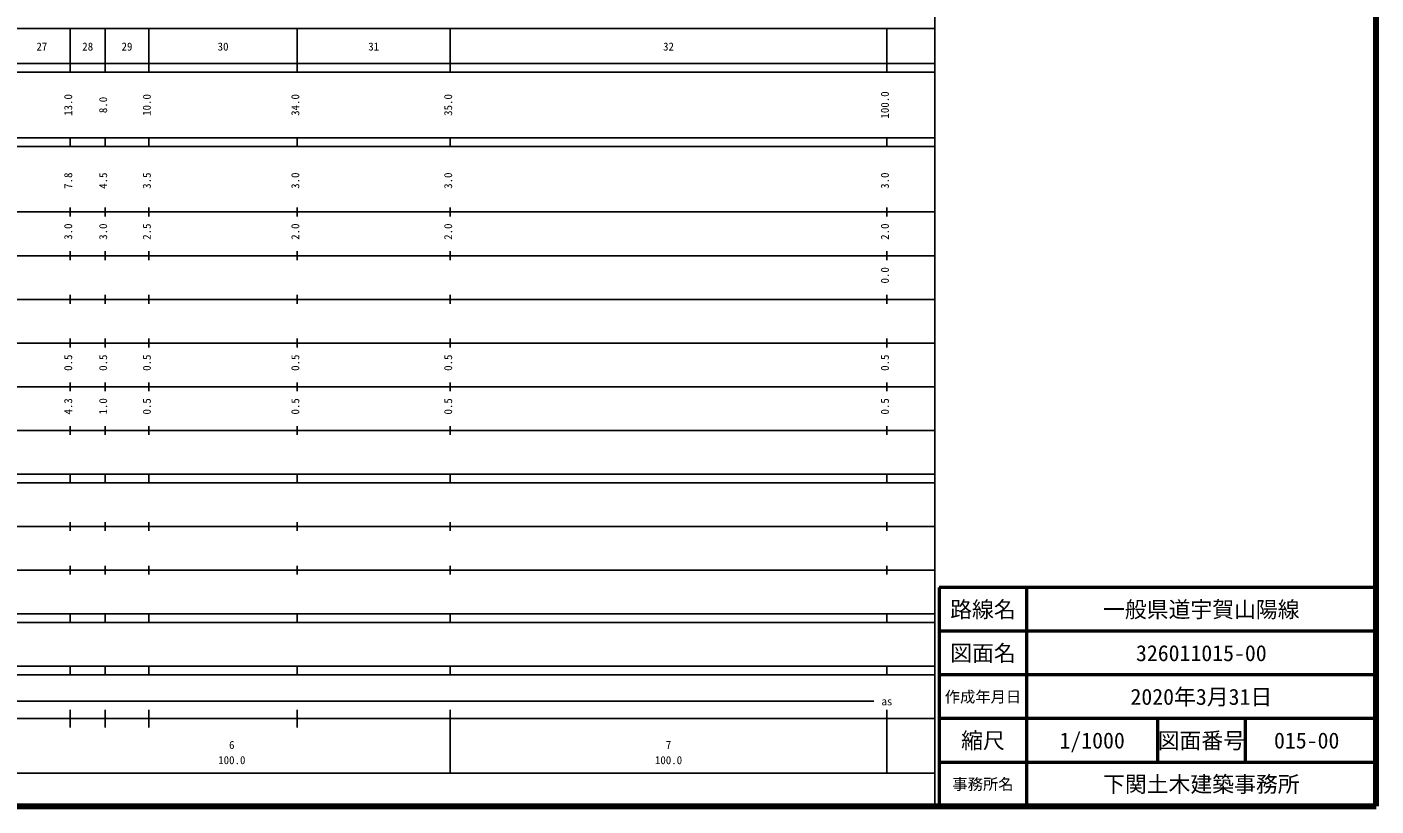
# Model space of a CAD drawing. Units: millimetres on the paper, enlarged 1000 times. Extents: x 40000 to 680000, y 20000 to 380000.
# Drawn here: x 371100 to 680000, y 20000 to 198357 of the extents above; entities that cross this region are included whole.
import ezdxf
from ezdxf.enums import TextEntityAlignment as Align

# ---------------------------------------------------------------- set-up
doc = ezdxf.new("R2010")
doc.units = ezdxf.units.MM
doc.header["$LTSCALE"] = 1000
for name, color, linetype, lineweight in [('M-TTL', 2, 'Continuous', 140), ('M-TTL-BAND', 7, 'Continuous', 25), ('M-TTL-FRAM', 2, 'Continuous', 50), ('M-TTL-LINE', 7, 'Continuous', 50)]:
    doc.layers.add(name, color=color, linetype=linetype, lineweight=lineweight)
doc.layers.add('M-TTL-TXT', color=7, linetype='Continuous')
doc.styles.add('ＭＳ ゴシック', font='')
doc.styles.get('ＭＳ ゴシック').set_extended_font_data('MS Gothic')

msp = doc.modelspace()

# ---------------------------------------------------------------- linework, layer by layer
at = {"layer": 'M-TTL'}
for p, q in [((680000, 20000), (680000, 380000)), ((40000, 20000), (680000, 20000))]:
    msp.add_line(p, q, dxfattribs=at)
at = {"layer": 'M-TTL-BAND'}
for p, q in [((579000, 20000), (579000, 370000)), ((68000, 198000), (579000, 198000)), ((381000, 188000), (381000, 198000)), ((389000, 188000), (389000, 198000)), ((399000, 188000), (399000, 198000)), ((433000, 188000), (433000, 198000)), ((468000, 188000), (468000, 198000)), ((568000, 188000), (568000, 198000)), ((40000, 190000), (579000, 190000)), ((40000, 188000), (579000, 188000)), ((40000, 173000), (579000, 173000)), ((381000, 171000), (381000, 173000)), ((389000, 171000), (389000, 173000)), ((399000, 171000), (399000, 173000)), ((433000, 171000), (433000, 173000)), ((468000, 171000), (468000, 173000)), ((568000, 171000), (568000, 173000)), ((40000, 171000), (579000, 171000)), ((40000, 156000), (579000, 156000)), ((381000, 155000), (381000, 157000)), ((389000, 155000), (389000, 157000)), ((399000, 155000), (399000, 157000)), ((433000, 155000), (433000, 157000)), ((468000, 155000), (468000, 157000)), ((568000, 155000), (568000, 157000)), ((46000, 146000), (579000, 146000)), ((381000, 145000), (381000, 147000)), ((389000, 145000), (389000, 147000)), ((399000, 145000), (399000, 147000)), ((433000, 145000), (433000, 147000)), ((468000, 145000), (468000, 147000)), ((568000, 145000), (568000, 147000)), ((52000, 136000), (579000, 136000)), ((381000, 135000), (381000, 137000)), ((389000, 135000), (389000, 137000)), ((399000, 135000), (399000, 137000)), ((433000, 135000), (433000, 137000)), ((468000, 135000), (468000, 137000)), ((568000, 135000), (568000, 137000)), ((381000, 125000), (381000, 127000)), ((389000, 125000), (389000, 127000)), ((399000, 125000), (399000, 127000)), ((433000, 125000), (433000, 127000)), ((468000, 125000), (468000, 127000)), ((568000, 125000), (568000, 127000)), ((46000, 126000), (579000, 126000)), ((52000, 116000), (579000, 116000)), ((381000, 115000), (381000, 117000)), ((389000, 115000), (389000, 117000)), ((399000, 115000), (399000, 117000)), ((433000, 115000), (433000, 117000)), ((468000, 115000), (468000, 117000)), ((568000, 115000), (568000, 117000)), ((46000, 106000), (579000, 106000)), ((381000, 105000), (381000, 107000)), ((389000, 105000), (389000, 107000)), ((399000, 105000), (399000, 107000)), ((433000, 105000), (433000, 107000)), ((468000, 105000), (468000, 107000)), ((568000, 105000), (568000, 107000)), ((40000, 96000), (579000, 96000)), ((381000, 94000), (381000, 96000)), ((389000, 94000), (389000, 96000)), ((399000, 94000), (399000, 96000)), ((433000, 94000), (433000, 96000)), ((468000, 94000), (468000, 96000)), ((568000, 94000), (568000, 96000)), ((40000, 94000), (579000, 94000)), ((49000, 84000), (579000, 84000)), ((381000, 83000), (381000, 85000)), ((389000, 83000), (389000, 85000)), ((399000, 83000), (399000, 85000)), ((433000, 83000), (433000, 85000)), ((468000, 83000), (468000, 85000)), ((568000, 83000), (568000, 85000)), ((381000, 73000), (381000, 75000)), ((389000, 73000), (389000, 75000)), ((399000, 73000), (399000, 75000)), ((433000, 73000), (433000, 75000)), ((468000, 73000), (468000, 75000)), ((568000, 73000), (568000, 75000)), ((40000, 74000), (579000, 74000)), ((40000, 64000), (579000, 64000)), ((40000, 62000), (579000, 62000)), ((381000, 62000), (381000, 64000)), ((389000, 62000), (389000, 64000)), ((399000, 62000), (399000, 64000)), ((433000, 62000), (433000, 64000)), ((468000, 62000), (468000, 64000)), ((568000, 62000), (568000, 64000)), ((40000, 52000), (579000, 52000)), ((40000, 50000), (579000, 50000)), ((381000, 50000), (381000, 52000)), ((389000, 50000), (389000, 52000)), ((399000, 50000), (399000, 52000)), ((433000, 50000), (433000, 52000)), ((468000, 50000), (468000, 52000)), ((568000, 50000), (568000, 52000)), ((354500, 44000), (565000, 44000)), ((381000, 38000), (381000, 42000)), ((389000, 38000), (389000, 42000)), ((399000, 38000), (399000, 42000)), ((433000, 38000), (433000, 42000)), ((468000, 27500), (468000, 42000)), ((568000, 27500), (568000, 42000)), ((40000, 40000), (579000, 40000)), ((68000, 27500), (579000, 27500))]:
    msp.add_line(p, q, dxfattribs=at)
at = {"layer": 'M-TTL-FRAM'}
for p, q in [((680000, 70000), (580000, 70000)), ((580000, 70000), (580000, 20000))]:
    msp.add_line(p, q, dxfattribs=at)
at = {"layer": 'M-TTL-LINE'}
for p, q in [((600000, 70000), (600000, 20000)), ((680000, 60000), (580000, 60000)), ((680000, 50000), (580000, 50000)), ((680000, 40000), (580000, 40000)), ((630000, 40000), (630000, 30000)), ((650000, 40000), (650000, 30000)), ((680000, 30000), (580000, 30000))]:
    msp.add_line(p, q, dxfattribs=at)

# ---------------------------------------------------------------- texts
at = {"layer": 'M-TTL-BAND', "style": 'ＭＳ ゴシック'}
for s, p in [('27', (374500, 192405)), ('28', (385000, 192405)), ('29', (394000, 192405)), ('30', (416000, 192405)), ('31', (450500, 192405)), ('32', (518000, 192405)), ('as', (568000, 42500)), ('6', (418000, 32523)), ('7', (518000, 32523)), ('100.0', (418000, 29033)), ('100.0', (518000, 29033))]:
    msp.add_text(s, height=1833, dxfattribs=at).set_placement(p, align=Align.BOTTOM_CENTER)
for s, p in [('13.0', (382000, 180500)), ('10.0', (400000, 180500)), ('34.0', (434000, 180500)), ('35.0', (469000, 180500)), ('100.0', (569000, 180500)), ('8.0', (390000, 180500)), ('7.8', (382000, 163174)), ('4.5', (390000, 163174)), ('3.5', (400000, 163174)), ('3.0', (434000, 163174)), ('3.0', (469000, 163174)), ('3.0', (569000, 163174)), ('3.0', (382000, 151500)), ('3.0', (390000, 151500)), ('2.5', (400000, 151500)), ('2.0', (434000, 151500)), ('2.0', (469000, 151500)), ('2.0', (569000, 151500)), ('0.0', (569000, 141500)), ('0.5', (382000, 121500)), ('0.5', (390000, 121500)), ('0.5', (400000, 121500)), ('0.5', (434000, 121500)), ('0.5', (469000, 121500)), ('0.5', (569000, 121500)), ('4.3', (382000, 111500)), ('1.0', (390000, 111500)), ('0.5', (400000, 111500)), ('0.5', (434000, 111500)), ('0.5', (469000, 111500)), ('0.5', (569000, 111500))]:
    msp.add_text(s, height=1833, rotation=90, dxfattribs=at).set_placement(p, align=Align.BOTTOM_CENTER)
at = {"layer": 'M-TTL-TXT', "style": 'ＭＳ ゴシック'}
for s, height, p in [('路線名', 3666, (590000, 65000)), ('路線名', 3666, (590000, 65000)), ('一般県道宇賀山陽線', 3666, (640000, 65000)), ('図面名', 3666, (590000, 55000)), ('図面名', 3666, (590000, 55000)), ('326011015-00', 3666, (640000, 55000)), ('作成年月日', 2566, (590000, 45000)), ('作成年月日', 2566, (590000, 45000)), ('2020年3月31日', 3666, (640000, 45000)), ('縮尺', 3666, (590000, 35000)), ('縮尺', 3666, (590000, 35000)), ('1/1000', 3666, (615000, 35000)), ('図面番号', 3666, (640000, 35000)), ('図面番号', 3666, (640000, 35000)), ('015-00', 3666, (664125, 35000)), ('事務所名', 2566, (590000, 25000)), ('事務所名', 2566, (590000, 25000)), ('下関土木建築事務所', 3666, (640000, 25000))]:
    msp.add_text(s, height=height, dxfattribs=at).set_placement(p, align=Align.MIDDLE_CENTER)

doc.saveas('drawing.dxf')
